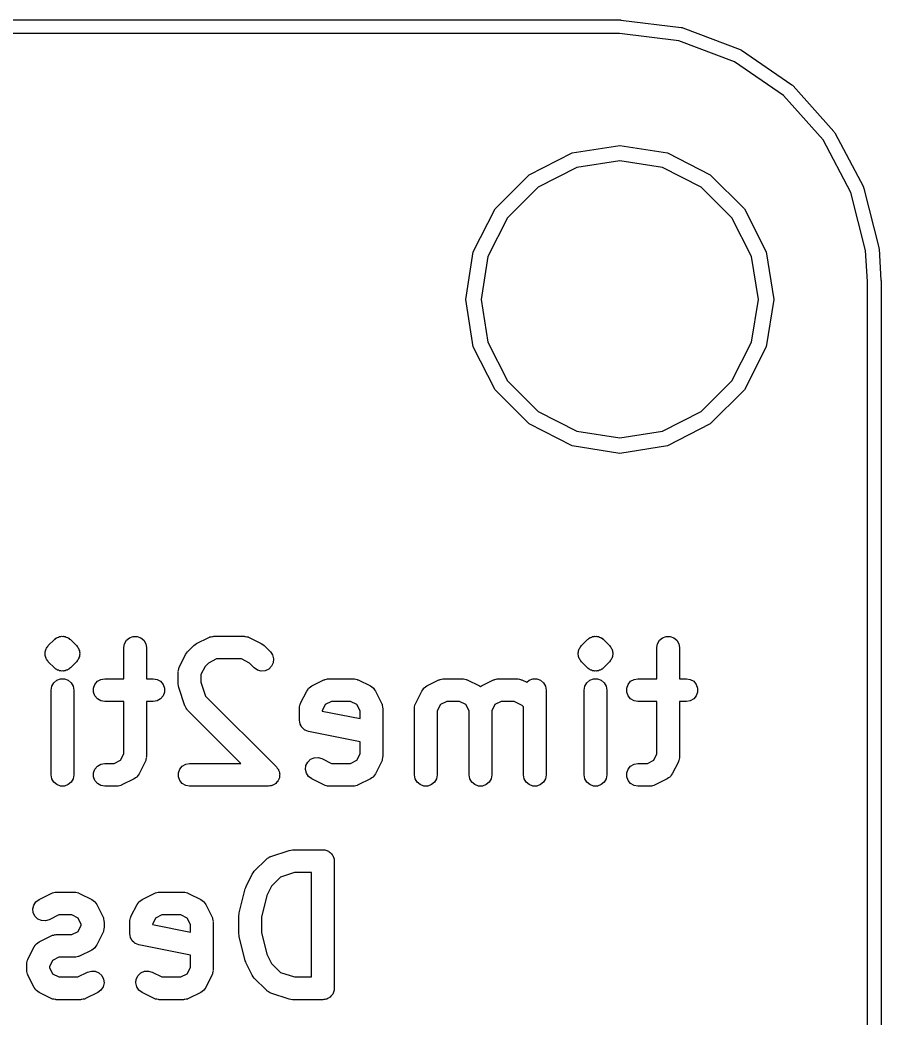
# Model space of a CAD drawing. Extents: x -0.1 to 50.1, y -70.1 to 0.1.
# Drawn here: x 31.1 to 40.58, y -10.91 to 0.07 of the extents above; entities that cross this region are included whole.
import ezdxf

# ---------------------------------------------------------------- set-up
doc = ezdxf.new("R2010")
doc.units = 0
doc.header["$MEASUREMENT"] = 0
doc.layers.add('BLACK', color=7, linetype='CONTINUOUS')

msp = doc.modelspace()

# ---------------------------------------------------------------- linework, layer by layer
at = {"layer": 'BLACK', "linetype": 'CONTINUOUS'}
for p, q in [((12.2934, 0.075), (37.7066, 0.075)), ((37.7066, 0.075), (37.711, 0.07422)), ((37.711, 0.07422), (38.3769, -0.00637)), ((37.6955, -0.075), (12.3024, -0.075)), ((38.3499, -0.15419), (37.6955, -0.075)), ((38.3769, -0.00637), (38.3777, -0.00647)), ((38.3777, -0.00647), (38.386, -0.00861)), ((38.386, -0.00861), (38.3944, -0.01067)), ((38.3944, -0.01067), (39.0237, -0.24847)), ((38.9622, -0.38558), (38.3499, -0.15419)), ((39.0237, -0.24847), (39.0245, -0.24875)), ((39.0245, -0.24875), (39.0321, -0.25284)), ((39.0321, -0.25284), (39.0397, -0.25682)), ((39.0397, -0.25682), (39.5942, -0.63788)), ((39.5017, -0.75636), (38.9622, -0.38558)), ((39.5942, -0.63788), (39.5948, -0.63833)), ((39.5948, -0.63833), (39.6013, -0.64414)), ((39.6013, -0.64414), (39.6077, -0.6498)), ((39.6077, -0.6498), (40.0552, -1.15211)), ((39.9372, -1.24512), (39.5017, -0.75636)), ((40.0552, -1.15211), (40.0557, -1.1527)), ((40.0557, -1.1527), (40.0606, -1.15983)), ((40.0606, -1.15983), (40.0655, -1.16691)), ((40.0655, -1.16691), (40.3803, -1.76147)), ((37.1762, -1.38796), (37.7, -1.305)), ((37.7, -1.305), (38.2238, -1.38796)), ((40.2435, -1.82365), (39.9372, -1.24512)), ((36.7037, -1.62872), (37.1762, -1.38796)), ((38.2238, -1.38796), (38.6963, -1.62872)), ((37.7, -1.475), (37.2287, -1.54964)), ((38.1713, -1.54964), (37.7, -1.475)), ((36.3287, -2.0037), (36.7037, -1.62872)), ((37.2287, -1.54964), (36.8036, -1.76625)), ((38.5964, -1.76625), (38.1713, -1.54964)), ((38.6963, -1.62872), (39.0713, -2.0037)), ((36.8036, -1.76625), (36.4662, -2.10363)), ((38.9338, -2.10363), (38.5964, -1.76625)), ((40.4035, -2.46065), (40.2435, -1.82365)), ((40.3803, -1.76147), (40.3807, -1.76217)), ((40.3807, -1.76217), (40.3837, -1.77029)), ((40.3837, -1.77029), (40.3868, -1.7783)), ((40.3868, -1.7783), (40.5507, -2.4308)), ((36.088, -2.47622), (36.3287, -2.0037)), ((39.0713, -2.0037), (39.312, -2.47622)), ((36.4662, -2.10363), (36.2496, -2.52875)), ((39.1504, -2.52875), (38.9338, -2.10363)), ((36.005, -3), (36.088, -2.47622)), ((39.312, -2.47622), (39.395, -3)), ((40.425, -2.80237), (40.4035, -2.46065)), ((40.5507, -2.4308), (40.5508, -2.43156)), ((40.5508, -2.43156), (40.5516, -2.43799)), ((40.5516, -2.43799), (40.5528, -2.44436)), ((40.5528, -2.44436), (40.5746, -2.79112)), ((36.2496, -2.52875), (36.175, -3)), ((39.225, -3), (39.1504, -2.52875)), ((40.425, -18.0066), (40.425, -2.80237)), ((40.5746, -2.79112), (40.575, -2.79344)), ((40.575, -2.79344), (40.575, -17.9972)), ((36.088, -3.52378), (36.005, -3)), ((36.175, -3), (36.2496, -3.47125)), ((39.1504, -3.47125), (39.225, -3)), ((39.395, -3), (39.312, -3.52378)), ((36.2496, -3.47125), (36.4662, -3.89637)), ((38.9338, -3.89637), (39.1504, -3.47125)), ((36.3287, -3.9963), (36.088, -3.52378)), ((39.312, -3.52378), (39.0713, -3.9963)), ((36.4662, -3.89637), (36.8036, -4.23375)), ((38.5964, -4.23375), (38.9338, -3.89637)), ((36.7037, -4.37128), (36.3287, -3.9963)), ((39.0713, -3.9963), (38.6963, -4.37128)), ((36.8036, -4.23375), (37.2287, -4.45036)), ((38.1713, -4.45036), (38.5964, -4.23375)), ((37.1762, -4.61204), (36.7037, -4.37128)), ((38.6963, -4.37128), (38.2238, -4.61204)), ((37.2287, -4.45036), (37.7, -4.525)), ((37.7, -4.525), (38.1713, -4.45036)), ((37.7, -4.695), (37.1762, -4.61204)), ((38.2238, -4.61204), (37.7, -4.695)), ((31.4116, -6.81161), (31.4783, -6.74494)), ((31.4783, -6.74494), (31.4872, -6.73867)), ((31.4872, -6.73867), (31.495, -6.73094)), ((31.495, -6.73094), (31.5, -6.72861)), ((31.5, -6.72861), (31.5042, -6.72508)), ((31.5042, -6.72508), (31.5093, -6.7232)), ((31.5093, -6.7232), (31.5138, -6.72004)), ((31.5138, -6.72004), (31.5244, -6.71721)), ((31.5244, -6.71721), (31.5343, -6.71259)), ((31.5343, -6.71259), (31.5398, -6.71211)), ((31.5398, -6.71211), (31.545, -6.71023)), ((31.545, -6.71023), (31.5505, -6.71023)), ((31.5505, -6.71023), (31.5558, -6.70881)), ((31.5558, -6.70881), (31.5667, -6.70976)), ((31.5667, -6.70976), (31.5776, -6.70881)), ((31.5776, -6.70881), (31.5829, -6.71023)), ((31.5829, -6.71023), (31.5884, -6.71023)), ((31.5884, -6.71023), (31.5935, -6.71211)), ((31.5935, -6.71211), (31.599, -6.71259)), ((31.599, -6.71259), (31.6089, -6.71721)), ((31.6089, -6.71721), (31.6195, -6.72004)), ((31.6195, -6.72004), (31.624, -6.7232)), ((31.624, -6.7232), (31.6292, -6.72508)), ((31.6292, -6.72508), (31.6334, -6.72861)), ((31.6334, -6.72861), (31.6384, -6.73094)), ((31.6384, -6.73094), (31.6461, -6.73867)), ((31.6461, -6.73867), (31.6551, -6.74494)), ((31.6551, -6.74494), (31.7217, -6.81161)), ((32.2417, -6.83333), (32.2492, -6.79058)), ((32.2492, -6.79058), (32.2709, -6.75298)), ((32.2709, -6.75298), (32.3042, -6.72508)), ((32.3042, -6.72508), (32.345, -6.71023)), ((32.345, -6.71023), (32.3884, -6.71023)), ((32.3884, -6.71023), (32.4292, -6.72508)), ((32.4292, -6.72508), (32.4624, -6.75298)), ((32.4624, -6.75298), (32.4841, -6.79058)), ((32.4841, -6.79058), (32.4917, -6.83333)), ((33.0116, -6.81161), (33.028, -6.80012)), ((33.028, -6.80012), (33.0441, -6.7882)), ((33.0441, -6.7882), (33.1774, -6.72153)), ((33.1774, -6.72153), (33.1843, -6.71948)), ((33.1843, -6.71948), (33.1906, -6.71587)), ((33.1906, -6.71587), (33.205, -6.71333)), ((33.205, -6.71333), (33.219, -6.70915)), ((33.219, -6.70915), (33.2262, -6.70958)), ((33.2262, -6.70958), (33.2333, -6.70833)), ((33.2333, -6.70833), (33.5667, -6.70833)), ((33.5667, -6.70833), (33.5738, -6.70958)), ((33.5738, -6.70958), (33.581, -6.70915)), ((33.581, -6.70915), (33.595, -6.71333)), ((33.595, -6.71333), (33.6094, -6.71587)), ((33.6094, -6.71587), (33.6157, -6.71948)), ((33.6157, -6.71948), (33.6226, -6.72153)), ((33.6226, -6.72153), (33.7559, -6.7882)), ((33.7559, -6.7882), (33.772, -6.80013)), ((33.772, -6.80013), (33.7884, -6.81161)), ((37.2783, -6.81161), (37.3449, -6.74494)), ((37.3449, -6.74494), (37.3539, -6.73867)), ((37.3539, -6.73867), (37.3616, -6.73094)), ((37.3616, -6.73094), (37.3666, -6.72861)), ((37.3666, -6.72861), (37.3708, -6.72508)), ((37.3708, -6.72508), (37.376, -6.7232)), ((37.376, -6.7232), (37.3805, -6.72004)), ((37.3805, -6.72004), (37.3911, -6.71721)), ((37.3911, -6.71721), (37.401, -6.71259)), ((37.401, -6.71259), (37.4065, -6.71211)), ((37.4065, -6.71211), (37.4116, -6.71023)), ((37.4116, -6.71023), (37.4171, -6.71023)), ((37.4171, -6.71023), (37.4224, -6.70881)), ((37.4224, -6.70881), (37.4333, -6.70976)), ((37.4333, -6.70976), (37.4442, -6.70881)), ((37.4442, -6.70881), (37.4495, -6.71023)), ((37.4495, -6.71023), (37.455, -6.71023)), ((37.455, -6.71023), (37.4602, -6.71211)), ((37.4602, -6.71211), (37.4657, -6.71259)), ((37.4657, -6.71259), (37.4756, -6.71721)), ((37.4756, -6.71721), (37.4862, -6.72004)), ((37.4862, -6.72004), (37.4907, -6.7232)), ((37.4907, -6.7232), (37.4958, -6.72508)), ((37.4958, -6.72508), (37.5, -6.72861)), ((37.5, -6.72861), (37.505, -6.73094)), ((37.505, -6.73094), (37.5128, -6.73867)), ((37.5128, -6.73867), (37.5217, -6.74494)), ((37.5217, -6.74494), (37.5884, -6.81161)), ((38.1083, -6.83333), (38.1159, -6.79058)), ((38.1159, -6.79058), (38.1376, -6.75298)), ((38.1376, -6.75298), (38.1708, -6.72508)), ((38.1708, -6.72508), (38.2116, -6.71023)), ((38.2116, -6.71023), (38.255, -6.71023)), ((38.255, -6.71023), (38.2958, -6.72508)), ((38.2958, -6.72508), (38.3291, -6.75298)), ((38.3291, -6.75298), (38.3508, -6.79058)), ((38.3508, -6.79058), (38.3583, -6.83333)), ((31.3755, -6.88911), (31.3783, -6.87854)), ((31.3764, -6.9), (31.3755, -6.88911)), ((31.3755, -6.9109), (31.3764, -6.9)), ((31.3783, -6.92146), (31.3755, -6.9109)), ((31.3783, -6.87854), (31.3793, -6.86765)), ((31.3793, -6.86765), (31.3839, -6.85774)), ((31.3839, -6.85774), (31.3867, -6.84717)), ((31.3867, -6.84717), (31.393, -6.83821)), ((31.393, -6.83821), (31.3976, -6.8283)), ((31.3976, -6.8283), (31.4053, -6.82057)), ((31.4053, -6.82057), (31.4116, -6.81161)), ((31.7217, -6.81161), (31.728, -6.82057)), ((31.728, -6.82057), (31.7357, -6.8283)), ((31.7357, -6.8283), (31.7403, -6.83821)), ((31.7403, -6.83821), (31.7466, -6.84717)), ((31.7466, -6.84717), (31.7495, -6.85774)), ((31.7495, -6.85774), (31.7541, -6.86765)), ((31.7541, -6.86765), (31.755, -6.87854)), ((31.755, -6.87854), (31.7579, -6.8891)), ((31.7579, -6.9109), (31.755, -6.92146)), ((31.7579, -6.8891), (31.7569, -6.9)), ((31.7569, -6.9), (31.7579, -6.9109)), ((32.2417, -7.175), (32.2417, -6.83333)), ((32.4917, -6.83333), (32.4917, -7.175)), ((32.8549, -7.0441), (32.9215, -6.91076)), ((32.9215, -6.91076), (32.9334, -6.89469)), ((32.9334, -6.89469), (32.9449, -6.87828)), ((32.9449, -6.87828), (33.0116, -6.81161)), ((33.7884, -6.81161), (33.8551, -6.87828)), ((33.8551, -6.87828), (33.88, -6.91384)), ((33.88, -6.91384), (33.8912, -6.95577)), ((37.2421, -6.8891), (37.245, -6.87854)), ((37.2431, -6.9), (37.2421, -6.8891)), ((37.2421, -6.9109), (37.2431, -6.9)), ((37.245, -6.92146), (37.2421, -6.9109)), ((37.245, -6.87854), (37.2459, -6.86765)), ((37.2459, -6.86765), (37.2505, -6.85774)), ((37.2505, -6.85774), (37.2534, -6.84717)), ((37.2534, -6.84717), (37.2597, -6.83821)), ((37.2597, -6.83821), (37.2643, -6.8283)), ((37.2643, -6.8283), (37.272, -6.82057)), ((37.272, -6.82057), (37.2783, -6.81161)), ((37.5884, -6.81161), (37.5947, -6.82057)), ((37.5947, -6.82057), (37.6024, -6.8283)), ((37.6024, -6.8283), (37.607, -6.83821)), ((37.607, -6.83821), (37.6133, -6.84717)), ((37.6133, -6.84717), (37.6161, -6.85774)), ((37.6161, -6.85774), (37.6207, -6.86765)), ((37.6207, -6.86765), (37.6217, -6.87854)), ((37.6217, -6.87854), (37.6245, -6.8891)), ((37.6245, -6.9109), (37.6217, -6.92146)), ((37.6245, -6.8891), (37.6236, -6.9)), ((37.6236, -6.9), (37.6245, -6.9109)), ((38.1083, -7.175), (38.1083, -6.83333)), ((38.3583, -6.83333), (38.3583, -7.175)), ((31.3793, -6.93235), (31.3783, -6.92146)), ((31.3839, -6.94226), (31.3793, -6.93235)), ((31.3867, -6.95283), (31.3839, -6.94226)), ((31.393, -6.96179), (31.3867, -6.95283)), ((31.3976, -6.9717), (31.393, -6.96179)), ((31.4053, -6.97943), (31.3976, -6.9717)), ((31.4116, -6.98839), (31.4053, -6.97943)), ((31.4783, -7.05505), (31.4116, -6.98839)), ((31.7217, -6.98839), (31.6551, -7.05505)), ((31.728, -6.97943), (31.7217, -6.98839)), ((31.7357, -6.9717), (31.728, -6.97943)), ((31.7403, -6.96179), (31.7357, -6.9717)), ((31.7466, -6.95283), (31.7403, -6.96179)), ((31.7495, -6.94226), (31.7466, -6.95283)), ((31.7541, -6.93235), (31.7495, -6.94226)), ((31.755, -6.92146), (31.7541, -6.93235)), ((33.174, -7.00273), (33.1361, -7.04071)), ((33.2628, -6.95833), (33.174, -7.00273)), ((33.5372, -6.95833), (33.2628, -6.95833)), ((33.626, -7.00273), (33.5372, -6.95833)), ((33.6783, -7.05505), (33.626, -7.00273)), ((33.8874, -6.99902), (33.8691, -7.03836)), ((33.8912, -6.95577), (33.8874, -6.99902)), ((37.2459, -6.93235), (37.245, -6.92146)), ((37.2505, -6.94226), (37.2459, -6.93235)), ((37.2534, -6.95283), (37.2505, -6.94226)), ((37.2597, -6.96179), (37.2534, -6.95283)), ((37.2643, -6.9717), (37.2597, -6.96179)), ((37.272, -6.97943), (37.2643, -6.9717)), ((37.2783, -6.98839), (37.272, -6.97943)), ((37.3449, -7.05505), (37.2783, -6.98839)), ((37.5884, -6.98839), (37.5217, -7.05505)), ((37.5947, -6.97943), (37.5884, -6.98839)), ((37.6024, -6.9717), (37.5947, -6.97943)), ((37.607, -6.96179), (37.6024, -6.9717)), ((37.6133, -6.95283), (37.607, -6.96179)), ((37.6161, -6.94226), (37.6133, -6.95283)), ((37.6207, -6.93235), (37.6161, -6.94226)), ((37.6217, -6.92146), (37.6207, -6.93235)), ((31.4872, -7.06133), (31.4783, -7.05505)), ((31.495, -7.06906), (31.4872, -7.06133)), ((31.5, -7.07138), (31.495, -7.06906)), ((31.5042, -7.07492), (31.5, -7.07138)), ((31.5093, -7.0768), (31.5042, -7.07492)), ((31.5138, -7.07995), (31.5093, -7.0768)), ((31.5244, -7.08279), (31.5138, -7.07995)), ((31.5343, -7.08741), (31.5244, -7.08279)), ((31.5398, -7.08788), (31.5343, -7.08741)), ((31.545, -7.08977), (31.5398, -7.08788)), ((31.5505, -7.08977), (31.545, -7.08977)), ((31.5558, -7.09119), (31.5505, -7.08977)), ((31.5667, -7.09024), (31.5558, -7.09119)), ((31.5776, -7.09119), (31.5667, -7.09024)), ((31.5829, -7.08977), (31.5776, -7.09119)), ((31.5884, -7.08977), (31.5829, -7.08977)), ((31.5935, -7.08789), (31.5884, -7.08977)), ((31.599, -7.08741), (31.5935, -7.08789)), ((31.6089, -7.08279), (31.599, -7.08741)), ((31.6195, -7.07996), (31.6089, -7.08279)), ((31.624, -7.0768), (31.6195, -7.07996)), ((31.6292, -7.07492), (31.624, -7.0768)), ((31.6334, -7.07138), (31.6292, -7.07492)), ((31.6384, -7.06906), (31.6334, -7.07138)), ((31.6461, -7.06133), (31.6384, -7.06906)), ((31.6551, -7.05505), (31.6461, -7.06133)), ((32.8417, -7.1), (32.8429, -7.0929)), ((32.8417, -7.23333), (32.8417, -7.1)), ((32.8425, -7.08571), (32.8467, -7.07167)), ((32.8429, -7.0929), (32.8425, -7.08571)), ((32.8467, -7.07167), (32.8492, -7.05725)), ((32.8492, -7.05725), (32.8528, -7.051)), ((32.8528, -7.051), (32.8549, -7.0441)), ((33.1361, -7.04071), (33.0917, -7.12951)), ((33.0917, -7.12951), (33.0917, -7.21305)), ((33.7138, -7.07995), (33.6783, -7.05505)), ((33.7558, -7.09119), (33.7138, -7.07995)), ((33.799, -7.08741), (33.7558, -7.09119)), ((33.8384, -7.06906), (33.799, -7.08741)), ((33.8691, -7.03836), (33.8384, -7.06906)), ((37.3539, -7.06133), (37.3449, -7.05505)), ((37.3616, -7.06906), (37.3539, -7.06133)), ((37.3666, -7.07138), (37.3616, -7.06906)), ((37.3708, -7.07492), (37.3666, -7.07138)), ((37.376, -7.0768), (37.3708, -7.07492)), ((37.3805, -7.07996), (37.376, -7.0768)), ((37.3911, -7.08279), (37.3805, -7.07996)), ((37.401, -7.08741), (37.3911, -7.08279)), ((37.4065, -7.08788), (37.401, -7.08741)), ((37.4116, -7.08977), (37.4065, -7.08788)), ((37.4171, -7.08977), (37.4116, -7.08977)), ((37.4224, -7.09119), (37.4171, -7.08977)), ((37.4333, -7.09024), (37.4224, -7.09119)), ((37.4442, -7.09119), (37.4333, -7.09024)), ((37.4495, -7.08977), (37.4442, -7.09119)), ((37.455, -7.08977), (37.4495, -7.08977)), ((37.4602, -7.08789), (37.455, -7.08977)), ((37.4657, -7.08741), (37.4602, -7.08789)), ((37.4756, -7.08279), (37.4657, -7.08741)), ((37.4862, -7.07996), (37.4756, -7.08279)), ((37.4907, -7.0768), (37.4862, -7.07996)), ((37.4958, -7.07492), (37.4907, -7.0768)), ((37.5, -7.07138), (37.4958, -7.07492)), ((37.505, -7.06906), (37.5, -7.07138)), ((37.5128, -7.06133), (37.505, -7.06906)), ((37.5217, -7.05505), (37.5128, -7.06133)), ((31.4492, -7.25725), (31.4709, -7.21965)), ((31.4709, -7.21965), (31.5042, -7.19175)), ((31.5042, -7.19175), (31.545, -7.1769)), ((31.545, -7.1769), (31.5884, -7.1769)), ((31.5884, -7.1769), (31.6292, -7.19175)), ((31.6292, -7.19175), (31.6624, -7.21965)), ((31.6624, -7.21965), (31.6841, -7.25725)), ((31.9102, -7.27829), (31.9251, -7.2375)), ((31.9251, -7.2375), (31.953, -7.20424)), ((31.953, -7.20424), (31.9906, -7.18254)), ((31.9906, -7.18254), (32.0333, -7.175)), ((32.0333, -7.175), (32.2417, -7.175)), ((32.4917, -7.175), (32.5667, -7.175)), ((32.5667, -7.175), (32.6094, -7.18254)), ((32.6094, -7.18254), (32.647, -7.20424)), ((32.647, -7.20424), (32.6749, -7.2375)), ((32.6749, -7.2375), (32.6898, -7.27829)), ((32.8451, -7.25306), (32.8417, -7.23333)), ((33.0917, -7.21305), (33.1426, -7.36581)), ((34.3108, -7.25486), (34.4441, -7.1882)), ((34.4441, -7.1882), (34.451, -7.18614)), ((34.451, -7.18614), (34.4572, -7.18254)), ((34.4572, -7.18254), (34.4717, -7.17999)), ((34.4717, -7.17999), (34.4857, -7.17582)), ((34.4857, -7.17582), (34.4929, -7.17625)), ((34.4929, -7.17625), (34.5, -7.175)), ((34.5, -7.175), (34.7667, -7.175)), ((34.7667, -7.175), (34.7738, -7.17625)), ((34.7738, -7.17625), (34.781, -7.17582)), ((34.781, -7.17582), (34.795, -7.17999)), ((34.795, -7.17999), (34.8094, -7.18254)), ((34.8094, -7.18254), (34.8157, -7.18614)), ((34.8157, -7.18614), (34.8226, -7.1882)), ((34.8226, -7.1882), (34.9559, -7.25486)), ((35.5774, -7.25486), (35.7108, -7.1882)), ((35.7108, -7.1882), (35.7177, -7.18614)), ((35.7177, -7.18614), (35.7239, -7.18254)), ((35.7239, -7.18254), (35.7383, -7.17999)), ((35.7383, -7.17999), (35.7524, -7.17582)), ((35.7524, -7.17582), (35.7596, -7.17625)), ((35.7596, -7.17625), (35.7667, -7.175)), ((35.7667, -7.175), (35.9667, -7.175)), ((35.9667, -7.175), (35.9738, -7.17625)), ((35.9738, -7.17625), (35.981, -7.17582)), ((35.981, -7.17582), (35.995, -7.17999)), ((35.995, -7.17999), (36.0094, -7.18254)), ((36.0094, -7.18254), (36.0157, -7.18614)), ((36.0157, -7.18614), (36.0226, -7.1882)), ((36.0226, -7.1882), (36.1559, -7.25486)), ((36.1774, -7.25486), (36.3108, -7.1882)), ((36.3108, -7.1882), (36.3177, -7.18614)), ((36.3177, -7.18614), (36.3239, -7.18254)), ((36.3239, -7.18254), (36.3383, -7.17999)), ((36.3383, -7.17999), (36.3524, -7.17582)), ((36.3524, -7.17582), (36.3596, -7.17625)), ((36.3596, -7.17625), (36.3667, -7.175)), ((36.3667, -7.175), (36.5667, -7.175)), ((36.5667, -7.175), (36.5738, -7.17625)), ((36.5738, -7.17625), (36.581, -7.17582)), ((36.581, -7.17582), (36.595, -7.17999)), ((36.595, -7.17999), (36.6094, -7.18254)), ((36.6094, -7.18254), (36.6157, -7.18614)), ((36.6157, -7.18614), (36.6226, -7.1882)), ((36.6226, -7.1882), (36.6763, -7.21509)), ((36.6763, -7.21509), (36.7042, -7.19175)), ((36.7042, -7.19175), (36.745, -7.1769)), ((36.745, -7.1769), (36.7884, -7.1769)), ((36.7884, -7.1769), (36.8292, -7.19175)), ((36.8292, -7.19175), (36.8624, -7.21965)), ((36.8624, -7.21965), (36.8841, -7.25725)), ((37.3159, -7.25725), (37.3376, -7.21965)), ((37.3376, -7.21965), (37.3708, -7.19175)), ((37.3708, -7.19175), (37.4116, -7.1769)), ((37.4116, -7.1769), (37.455, -7.1769)), ((37.455, -7.1769), (37.4958, -7.19175)), ((37.4958, -7.19175), (37.5291, -7.21965)), ((37.5291, -7.21965), (37.5508, -7.25725)), ((37.7769, -7.27829), (37.7917, -7.2375)), ((37.7917, -7.2375), (37.8197, -7.20424)), ((37.8197, -7.20424), (37.8572, -7.18254)), ((37.8572, -7.18254), (37.9, -7.175)), ((37.9, -7.175), (38.1083, -7.175)), ((38.3583, -7.175), (38.4333, -7.175)), ((38.4333, -7.175), (38.4761, -7.18254)), ((38.4761, -7.18254), (38.5137, -7.20424)), ((38.5137, -7.20424), (38.5416, -7.2375)), ((38.5416, -7.2375), (38.5564, -7.27829)), ((31.4417, -7.3), (31.4492, -7.25725)), ((31.4417, -8.23333), (31.4417, -7.3)), ((31.6841, -7.25725), (31.6917, -7.3)), ((31.6917, -7.3), (31.6917, -8.23333)), ((31.9102, -7.32171), (31.9102, -7.27829)), ((31.9251, -7.3625), (31.9102, -7.32171)), ((32.6898, -7.32171), (32.6749, -7.3625)), ((32.6898, -7.27829), (32.6898, -7.32171)), ((32.8481, -7.27286), (32.8451, -7.25306)), ((32.9147, -7.47286), (32.8481, -7.27286)), ((34.1882, -7.4441), (34.2549, -7.31076)), ((34.2549, -7.31076), (34.2658, -7.29604)), ((34.2658, -7.29604), (34.2759, -7.28072)), ((34.2759, -7.28072), (34.2787, -7.27867)), ((34.2787, -7.27867), (34.2807, -7.2759)), ((34.2807, -7.2759), (34.296, -7.26579)), ((34.296, -7.26579), (34.3108, -7.25486)), ((34.9559, -7.25486), (34.9706, -7.26578)), ((34.9706, -7.26578), (34.9859, -7.2759)), ((34.9859, -7.2759), (34.988, -7.27867)), ((34.988, -7.27867), (34.9908, -7.28072)), ((34.9908, -7.28072), (35.0009, -7.29603)), ((35.0009, -7.29603), (35.0118, -7.31076)), ((35.0118, -7.31076), (35.0785, -7.4441)), ((35.4549, -7.4441), (35.5215, -7.31076)), ((35.5215, -7.31076), (35.5324, -7.29604)), ((35.5324, -7.29604), (35.5426, -7.28072)), ((35.5426, -7.28072), (35.5453, -7.27867)), ((35.5453, -7.27867), (35.5474, -7.2759)), ((35.5474, -7.2759), (35.5627, -7.26579)), ((35.5627, -7.26579), (35.5774, -7.25486)), ((36.1559, -7.25486), (36.1667, -7.26285)), ((36.1667, -7.26285), (36.1774, -7.25486)), ((36.8841, -7.25725), (36.8917, -7.3)), ((36.8917, -7.3), (36.8917, -8.23333)), ((37.3083, -7.3), (37.3159, -7.25725)), ((37.3083, -8.23333), (37.3083, -7.3)), ((37.5508, -7.25725), (37.5583, -7.3)), ((37.5583, -7.3), (37.5583, -8.23333)), ((37.7769, -7.32171), (37.7769, -7.27829)), ((37.7917, -7.3625), (37.7769, -7.32171)), ((38.5564, -7.32171), (38.5416, -7.3625)), ((38.5564, -7.27829), (38.5564, -7.32171)), ((31.953, -7.39576), (31.9251, -7.3625)), ((31.9906, -7.41746), (31.953, -7.39576)), ((32.0333, -7.425), (31.9906, -7.41746)), ((32.2417, -7.425), (32.0333, -7.425)), ((32.2417, -8.00382), (32.2417, -7.425)), ((32.5667, -7.425), (32.4917, -7.425)), ((32.4917, -7.425), (32.4917, -8.03333)), ((32.6094, -7.41746), (32.5667, -7.425)), ((32.647, -7.39576), (32.6094, -7.41746)), ((32.6749, -7.3625), (32.647, -7.39576)), ((33.1426, -7.36581), (33.9217, -8.14494)), ((34.18, -7.47167), (34.1825, -7.45725)), ((34.1825, -7.45725), (34.1861, -7.451)), ((34.1861, -7.451), (34.1882, -7.4441)), ((34.4598, -7.45984), (34.425, -7.52951)), ((34.5295, -7.425), (34.4598, -7.45984)), ((34.7372, -7.425), (34.5295, -7.425)), ((34.8068, -7.45984), (34.7372, -7.425)), ((34.8417, -7.52951), (34.8068, -7.45984)), ((35.0785, -7.4441), (35.0805, -7.451)), ((35.0805, -7.451), (35.0841, -7.45725)), ((35.0841, -7.45725), (35.0867, -7.47167)), ((35.4467, -7.47167), (35.4492, -7.45725)), ((35.4492, -7.45725), (35.4528, -7.451)), ((35.4528, -7.451), (35.4549, -7.4441)), ((35.7265, -7.45984), (35.6917, -7.52951)), ((35.7962, -7.425), (35.7265, -7.45984)), ((35.9372, -7.425), (35.7962, -7.425)), ((36.0068, -7.45984), (35.9372, -7.425)), ((36.0417, -7.52951), (36.0068, -7.45984)), ((36.3265, -7.45984), (36.2917, -7.52951)), ((36.3962, -7.425), (36.3265, -7.45984)), ((36.5372, -7.425), (36.3962, -7.425)), ((36.626, -7.4694), (36.5372, -7.425)), ((36.6417, -7.48511), (36.626, -7.4694)), ((37.8197, -7.39576), (37.7917, -7.3625)), ((37.8572, -7.41746), (37.8197, -7.39576)), ((37.9, -7.425), (37.8572, -7.41746)), ((38.1083, -7.425), (37.9, -7.425)), ((38.1083, -8.00382), (38.1083, -7.425)), ((38.4333, -7.425), (38.3583, -7.425)), ((38.3583, -7.425), (38.3583, -8.03333)), ((38.4761, -7.41746), (38.4333, -7.425)), ((38.5137, -7.39576), (38.4761, -7.41746)), ((38.5416, -7.3625), (38.5137, -7.39576)), ((32.9182, -7.4792), (32.9147, -7.47286)), ((32.92, -7.48616), (32.9182, -7.4792)), ((32.9284, -7.49816), (32.92, -7.48616)), ((32.9354, -7.51104), (32.9284, -7.49816)), ((32.9408, -7.51582), (32.9354, -7.51104)), ((32.9449, -7.52172), (32.9408, -7.51582)), ((33.5316, -8.10833), (32.9449, -7.52172)), ((34.175, -7.5), (34.1763, -7.4929)), ((34.175, -7.63333), (34.175, -7.5)), ((34.1758, -7.48571), (34.18, -7.47167)), ((34.1763, -7.4929), (34.1758, -7.48571)), ((34.425, -7.52951), (34.425, -7.53086)), ((34.425, -7.53086), (34.8417, -7.61419)), ((34.8417, -7.61419), (34.8417, -7.52951)), ((35.0867, -7.47167), (35.0908, -7.48571)), ((35.0908, -7.48571), (35.0904, -7.4929)), ((35.0904, -7.4929), (35.0917, -7.5)), ((35.0917, -7.5), (35.0917, -8.03333)), ((35.4417, -7.5), (35.4429, -7.4929)), ((35.4417, -8.23333), (35.4417, -7.5)), ((35.4425, -7.48571), (35.4467, -7.47167)), ((35.4429, -7.4929), (35.4425, -7.48571)), ((35.6917, -7.52951), (35.6917, -8.23333)), ((36.0417, -8.23333), (36.0417, -7.52951)), ((36.2917, -7.52951), (36.2917, -8.23333)), ((36.6417, -8.23333), (36.6417, -7.48511)), ((34.1785, -7.65335), (34.175, -7.63333)), ((34.1816, -7.67339), (34.1785, -7.65335)), ((34.1823, -7.67466), (34.1816, -7.67339)), ((34.1825, -7.67609), (34.1823, -7.67466)), ((34.1927, -7.69368), (34.1825, -7.67609)), ((34.2024, -7.71147), (34.1927, -7.69368)), ((34.2035, -7.71243), (34.2024, -7.71147)), ((34.2042, -7.71368), (34.2035, -7.71243)), ((34.2198, -7.72672), (34.2042, -7.71368)), ((34.235, -7.74013), (34.2198, -7.72672)), ((34.2364, -7.74066), (34.235, -7.74013)), ((34.2375, -7.74159), (34.2364, -7.74066)), ((34.2566, -7.74852), (34.2375, -7.74159)), ((34.2755, -7.75591), (34.2566, -7.74852)), ((34.8417, -7.86914), (34.2755, -7.75591)), ((34.8417, -8.00382), (34.8417, -7.86914)), ((32.2068, -8.0735), (32.2417, -8.00382)), ((34.8068, -8.0735), (34.8417, -8.00382)), ((38.0735, -8.0735), (38.1083, -8.00382)), ((31.953, -8.13758), (31.9906, -8.11587)), ((31.9906, -8.11587), (32.0333, -8.10833)), ((32.0333, -8.10833), (32.1372, -8.10833)), ((32.1372, -8.10833), (32.2068, -8.0735)), ((32.4785, -8.08923), (32.4118, -8.22257)), ((32.4805, -8.08233), (32.4785, -8.08923)), ((32.4841, -8.07609), (32.4805, -8.08233)), ((32.4867, -8.06166), (32.4841, -8.07609)), ((32.4908, -8.04762), (32.4867, -8.06166)), ((32.4917, -8.03333), (32.4904, -8.04043)), ((32.4904, -8.04043), (32.4908, -8.04762)), ((32.8863, -8.13758), (32.9239, -8.11587)), ((32.9239, -8.11587), (32.9667, -8.10833)), ((32.9667, -8.10833), (33.5316, -8.10833)), ((34.2469, -8.13103), (34.2663, -8.0922)), ((34.2663, -8.0922), (34.2978, -8.06235)), ((34.2978, -8.06235), (34.3376, -8.04509)), ((34.3376, -8.04509), (34.381, -8.04248)), ((34.381, -8.04248), (34.4226, -8.05486)), ((34.4226, -8.05486), (34.5295, -8.10833)), ((34.5295, -8.10833), (34.7372, -8.10833)), ((34.7372, -8.10833), (34.8068, -8.0735)), ((35.0785, -8.08923), (35.0118, -8.22257)), ((35.0805, -8.08233), (35.0785, -8.08923)), ((35.0841, -8.07609), (35.0805, -8.08233)), ((35.0867, -8.06166), (35.0841, -8.07609)), ((35.0908, -8.04762), (35.0867, -8.06166)), ((35.0917, -8.03333), (35.0904, -8.04043)), ((35.0904, -8.04043), (35.0908, -8.04762)), ((37.8197, -8.13758), (37.8572, -8.11587)), ((37.8572, -8.11587), (37.9, -8.10833)), ((37.9, -8.10833), (38.0038, -8.10833)), ((38.0038, -8.10833), (38.0735, -8.0735)), ((38.3451, -8.08924), (38.2785, -8.22257)), ((38.3472, -8.08233), (38.3451, -8.08924)), ((38.3508, -8.07609), (38.3472, -8.08233)), ((38.3533, -8.06166), (38.3508, -8.07609)), ((38.3575, -8.04763), (38.3533, -8.06166)), ((38.3583, -8.03333), (38.3571, -8.04043)), ((38.3571, -8.04043), (38.3575, -8.04763)), ((31.4492, -8.27609), (31.4417, -8.23333)), ((31.6917, -8.23333), (31.6841, -8.27609)), ((31.9102, -8.21163), (31.9251, -8.17083)), ((31.9102, -8.25504), (31.9102, -8.21163)), ((31.9251, -8.17083), (31.953, -8.13758)), ((32.4009, -8.2373), (32.3908, -8.25261)), ((32.4118, -8.22257), (32.4009, -8.2373)), ((32.8436, -8.21163), (32.8584, -8.17083)), ((32.8436, -8.25504), (32.8436, -8.21163)), ((32.8584, -8.17083), (32.8863, -8.13758)), ((33.9217, -8.14494), (33.9311, -8.15832)), ((33.9311, -8.15832), (33.9416, -8.17083)), ((33.9416, -8.17083), (33.9435, -8.176)), ((33.9435, -8.176), (33.9466, -8.18051)), ((33.9466, -8.18051), (33.9508, -8.19628)), ((33.9508, -8.19628), (33.9564, -8.21163)), ((33.9564, -8.21163), (33.9564, -8.21713)), ((33.9564, -8.21713), (33.9579, -8.22244)), ((33.9579, -8.22244), (33.9564, -8.23871)), ((33.9564, -8.23871), (33.9564, -8.25504)), ((34.2419, -8.17415), (34.2469, -8.13103)), ((34.252, -8.21638), (34.2419, -8.17415)), ((34.2759, -8.25261), (34.252, -8.21638)), ((35.0009, -8.2373), (34.9908, -8.25261)), ((35.0118, -8.22257), (35.0009, -8.2373)), ((35.4492, -8.27609), (35.4417, -8.23333)), ((35.6917, -8.23333), (35.6841, -8.27609)), ((36.0492, -8.27609), (36.0417, -8.23333)), ((36.2917, -8.23333), (36.2841, -8.27609)), ((36.6492, -8.27609), (36.6417, -8.23333)), ((36.8917, -8.23333), (36.8841, -8.27609)), ((37.3159, -8.27609), (37.3083, -8.23333)), ((37.5583, -8.23333), (37.5508, -8.27609)), ((37.7769, -8.21163), (37.7917, -8.17083)), ((37.7769, -8.25504), (37.7769, -8.21163)), ((37.7917, -8.17083), (37.8197, -8.13758)), ((38.2675, -8.23729), (38.2574, -8.25261)), ((38.2785, -8.22257), (38.2675, -8.23729)), ((31.4709, -8.31368), (31.4492, -8.27609)), ((31.5042, -8.34159), (31.4709, -8.31368)), ((31.545, -8.35643), (31.5042, -8.34159)), ((31.6292, -8.34159), (31.5884, -8.35643)), ((31.6624, -8.31368), (31.6292, -8.34159)), ((31.6841, -8.27609), (31.6624, -8.31368)), ((31.9251, -8.29583), (31.9102, -8.25504)), ((31.953, -8.32909), (31.9251, -8.29583)), ((31.9906, -8.35079), (31.953, -8.32909)), ((32.2157, -8.34719), (32.2094, -8.35079)), ((32.2226, -8.34514), (32.2157, -8.34719)), ((32.3559, -8.27847), (32.2226, -8.34514)), ((32.3706, -8.26755), (32.3559, -8.27847)), ((32.3859, -8.25744), (32.3706, -8.26755)), ((32.388, -8.25466), (32.3859, -8.25744)), ((32.3908, -8.25261), (32.388, -8.25466)), ((32.8584, -8.29583), (32.8436, -8.25504)), ((32.8863, -8.32909), (32.8584, -8.29583)), ((32.9239, -8.35079), (32.8863, -8.32909)), ((33.8902, -8.34263), (33.8761, -8.35079)), ((33.905, -8.33573), (33.8902, -8.34263)), ((33.9089, -8.33184), (33.905, -8.33573)), ((33.9137, -8.32909), (33.9089, -8.33184)), ((33.9242, -8.31658), (33.9137, -8.32909)), ((33.9357, -8.30503), (33.9242, -8.31658)), ((33.9381, -8.30004), (33.9357, -8.30503)), ((33.9416, -8.29583), (33.9381, -8.30004)), ((33.9472, -8.28049), (33.9416, -8.29583)), ((33.9541, -8.26568), (33.9472, -8.28049)), ((33.9546, -8.26021), (33.9541, -8.26568)), ((33.9564, -8.25504), (33.9546, -8.26021)), ((34.3108, -8.27847), (34.2759, -8.25261)), ((34.4441, -8.34514), (34.3108, -8.27847)), ((34.451, -8.34719), (34.4441, -8.34514)), ((34.4572, -8.35079), (34.451, -8.34719)), ((34.8157, -8.34719), (34.8094, -8.35079)), ((34.8226, -8.34514), (34.8157, -8.34719)), ((34.9559, -8.27847), (34.8226, -8.34514)), ((34.9706, -8.26755), (34.9559, -8.27847)), ((34.9859, -8.25744), (34.9706, -8.26755)), ((34.988, -8.25466), (34.9859, -8.25744)), ((34.9908, -8.25261), (34.988, -8.25466)), ((35.4709, -8.31368), (35.4492, -8.27609)), ((35.5042, -8.34159), (35.4709, -8.31368)), ((35.545, -8.35643), (35.5042, -8.34159)), ((35.6292, -8.34159), (35.5884, -8.35643)), ((35.6624, -8.31368), (35.6292, -8.34159)), ((35.6841, -8.27609), (35.6624, -8.31368)), ((36.0709, -8.31368), (36.0492, -8.27609)), ((36.1042, -8.34159), (36.0709, -8.31368)), ((36.145, -8.35643), (36.1042, -8.34159)), ((36.2292, -8.34159), (36.1884, -8.35643)), ((36.2624, -8.31368), (36.2292, -8.34159)), ((36.2841, -8.27609), (36.2624, -8.31368)), ((36.6709, -8.31368), (36.6492, -8.27609)), ((36.7042, -8.34159), (36.6709, -8.31368)), ((36.745, -8.35643), (36.7042, -8.34159)), ((36.8292, -8.34159), (36.7884, -8.35643)), ((36.8624, -8.31368), (36.8292, -8.34159)), ((36.8841, -8.27609), (36.8624, -8.31368)), ((37.3376, -8.31368), (37.3159, -8.27609)), ((37.3708, -8.34159), (37.3376, -8.31368)), ((37.4116, -8.35643), (37.3708, -8.34159)), ((37.4958, -8.34159), (37.455, -8.35643)), ((37.5291, -8.31368), (37.4958, -8.34159)), ((37.5508, -8.27609), (37.5291, -8.31368)), ((37.7917, -8.29583), (37.7769, -8.25504)), ((37.8197, -8.32909), (37.7917, -8.29583)), ((37.8572, -8.35079), (37.8197, -8.32909)), ((38.0823, -8.34719), (38.0761, -8.35079)), ((38.0892, -8.34514), (38.0823, -8.34719)), ((38.2226, -8.27847), (38.0892, -8.34514)), ((38.2373, -8.26755), (38.2226, -8.27847)), ((38.2526, -8.25744), (38.2373, -8.26755)), ((38.2547, -8.25466), (38.2526, -8.25744)), ((38.2574, -8.25261), (38.2547, -8.25466)), ((31.5884, -8.35643), (31.545, -8.35643)), ((32.0333, -8.35833), (31.9906, -8.35079)), ((32.1667, -8.35833), (32.0333, -8.35833)), ((32.1738, -8.35708), (32.1667, -8.35833)), ((32.181, -8.35751), (32.1738, -8.35708)), ((32.195, -8.35334), (32.181, -8.35751)), ((32.2094, -8.35079), (32.195, -8.35334)), ((32.9667, -8.35833), (32.9239, -8.35079)), ((33.8333, -8.35833), (32.9667, -8.35833)), ((33.8494, -8.3555), (33.8333, -8.35833)), ((33.8657, -8.35407), (33.8494, -8.3555)), ((33.8707, -8.35175), (33.8657, -8.35407)), ((33.8761, -8.35079), (33.8707, -8.35175)), ((34.4717, -8.35334), (34.4572, -8.35079)), ((34.4857, -8.35751), (34.4717, -8.35334)), ((34.4929, -8.35708), (34.4857, -8.35751)), ((34.5, -8.35833), (34.4929, -8.35708)), ((34.7667, -8.35833), (34.5, -8.35833)), ((34.7738, -8.35708), (34.7667, -8.35833)), ((34.781, -8.35751), (34.7738, -8.35708)), ((34.795, -8.35334), (34.781, -8.35751)), ((34.8094, -8.35079), (34.795, -8.35334)), ((35.5884, -8.35643), (35.545, -8.35643)), ((36.1884, -8.35643), (36.145, -8.35643)), ((36.7884, -8.35643), (36.745, -8.35643)), ((37.455, -8.35643), (37.4116, -8.35643)), ((37.9, -8.35833), (37.8572, -8.35079)), ((38.0333, -8.35833), (37.9, -8.35833)), ((38.0404, -8.35708), (38.0333, -8.35833)), ((38.0476, -8.35751), (38.0404, -8.35708)), ((38.0617, -8.35334), (38.0476, -8.35751)), ((38.0761, -8.35079), (38.0617, -8.35334)), ((33.8605, -9.13141), (34.0605, -9.06475)), ((34.0605, -9.06475), (34.0803, -9.06181)), ((34.0803, -9.06181), (34.1, -9.05833)), ((34.1, -9.05833), (34.4333, -9.05833)), ((34.4333, -9.05833), (34.4441, -9.06023)), ((34.4441, -9.06023), (34.455, -9.06023)), ((34.455, -9.06023), (34.4653, -9.06397)), ((34.4653, -9.06397), (34.4761, -9.06587)), ((34.4761, -9.06587), (34.4856, -9.07134)), ((34.4856, -9.07134), (34.4958, -9.07508)), ((34.4958, -9.07508), (34.5042, -9.08211)), ((34.5042, -9.08211), (34.5137, -9.08758)), ((34.5137, -9.08758), (34.5207, -9.09596)), ((34.5207, -9.09596), (34.5291, -9.10299)), ((34.5291, -9.10299), (34.5346, -9.11246)), ((34.5346, -9.11246), (34.5416, -9.12083)), ((33.6783, -9.29494), (33.8116, -9.16161)), ((33.8116, -9.16161), (33.8175, -9.15748)), ((33.8175, -9.15748), (33.8223, -9.15209)), ((33.8223, -9.15209), (33.8352, -9.14511)), ((33.8352, -9.14511), (33.8472, -9.13671)), ((33.8472, -9.13671), (33.8541, -9.13485)), ((33.8541, -9.13485), (33.8605, -9.13141)), ((34.5416, -9.12083), (34.5453, -9.13111)), ((34.5453, -9.13111), (34.5508, -9.14058)), ((34.5508, -9.14058), (34.5527, -9.15135)), ((34.5527, -9.15135), (34.5564, -9.16163)), ((34.5564, -9.16163), (34.5564, -9.17256)), ((34.5564, -9.17256), (34.5583, -9.18333)), ((34.5583, -9.18333), (34.5583, -10.5833)), ((33.5882, -9.46077), (33.6549, -9.32743)), ((33.6549, -9.32743), (33.6668, -9.31135)), ((33.6668, -9.31135), (33.6783, -9.29494)), ((34.1203, -9.30833), (33.9675, -9.35925)), ((34.3083, -9.30833), (34.1203, -9.30833)), ((34.3083, -10.4583), (34.3083, -9.30833)), ((33.9675, -9.35925), (33.8694, -9.45738)), ((31.3108, -9.60486), (31.4441, -9.5382)), ((31.4441, -9.5382), (31.451, -9.53614)), ((31.451, -9.53614), (31.4572, -9.53254)), ((31.4572, -9.53254), (31.4717, -9.52999)), ((31.4717, -9.52999), (31.4857, -9.52582)), ((31.4857, -9.52582), (31.4929, -9.52625)), ((31.4929, -9.52625), (31.5, -9.525)), ((31.5, -9.525), (31.7, -9.525)), ((31.7, -9.525), (31.7071, -9.52625)), ((31.7071, -9.52625), (31.7143, -9.52582)), ((31.7143, -9.52582), (31.7283, -9.52999)), ((31.7283, -9.52999), (31.7428, -9.53254)), ((31.7428, -9.53254), (31.749, -9.53614)), ((31.749, -9.53614), (31.7559, -9.5382)), ((31.7559, -9.5382), (31.8892, -9.60486)), ((32.4441, -9.60486), (32.5774, -9.5382)), ((32.5774, -9.5382), (32.5843, -9.53614)), ((32.5843, -9.53614), (32.5906, -9.53254)), ((32.5906, -9.53254), (32.605, -9.52999)), ((32.605, -9.52999), (32.619, -9.52582)), ((32.619, -9.52582), (32.6262, -9.52625)), ((32.6262, -9.52625), (32.6333, -9.525)), ((32.6333, -9.525), (32.9, -9.525)), ((32.9, -9.525), (32.9071, -9.52625)), ((32.9071, -9.52625), (32.9143, -9.52582)), ((32.9143, -9.52582), (32.9283, -9.52999)), ((32.9283, -9.52999), (32.9428, -9.53254)), ((32.9428, -9.53254), (32.949, -9.53614)), ((32.949, -9.53614), (32.9559, -9.5382)), ((32.9559, -9.5382), (33.0892, -9.60486)), ((33.5121, -9.75302), (33.5787, -9.48635)), ((33.5787, -9.48635), (33.5843, -9.47387)), ((33.5843, -9.47387), (33.5882, -9.46077)), ((33.8694, -9.45738), (33.8179, -9.56029)), ((31.2419, -9.70918), (31.252, -9.66695)), ((31.252, -9.66695), (31.2759, -9.63072)), ((31.2759, -9.63072), (31.3108, -9.60486)), ((31.8892, -9.60486), (31.904, -9.61579)), ((31.904, -9.61579), (31.9193, -9.6259)), ((31.9193, -9.6259), (31.9213, -9.62867)), ((31.9213, -9.62867), (31.9241, -9.63072)), ((31.9241, -9.63072), (31.9342, -9.64604)), ((31.9342, -9.64604), (31.9451, -9.66076)), ((31.9451, -9.66076), (32.0118, -9.7941)), ((32.3215, -9.7941), (32.3882, -9.66076)), ((32.3882, -9.66076), (32.3991, -9.64604)), ((32.3991, -9.64604), (32.4092, -9.63072)), ((32.4092, -9.63072), (32.412, -9.62867)), ((32.412, -9.62867), (32.4141, -9.6259)), ((32.4141, -9.6259), (32.4294, -9.61579)), ((32.4294, -9.61579), (32.4441, -9.60486)), ((33.0892, -9.60486), (33.104, -9.61579)), ((33.104, -9.61579), (33.1193, -9.6259)), ((33.1193, -9.6259), (33.1213, -9.62867)), ((33.1213, -9.62867), (33.1241, -9.63072)), ((33.1241, -9.63072), (33.1342, -9.64604)), ((33.1342, -9.64604), (33.1451, -9.66076)), ((33.1451, -9.66076), (33.2118, -9.7941)), ((33.8179, -9.56029), (33.7583, -9.79872)), ((31.2469, -9.7523), (31.2419, -9.70918)), ((31.2663, -9.79113), (31.2469, -9.7523)), ((31.5295, -9.775), (31.4226, -9.82847)), ((31.6705, -9.775), (31.5295, -9.775)), ((31.7402, -9.80984), (31.6705, -9.775)), ((32.6628, -9.775), (32.5932, -9.80984)), ((32.8705, -9.775), (32.6628, -9.775)), ((32.9402, -9.80984), (32.8705, -9.775)), ((33.5083, -9.78333), (33.511, -9.76827)), ((33.511, -9.76827), (33.5121, -9.75302)), ((31.2978, -9.82098), (31.2663, -9.79113)), ((31.3376, -9.83824), (31.2978, -9.82098)), ((31.381, -9.84085), (31.3376, -9.83824)), ((31.4226, -9.82847), (31.381, -9.84085)), ((31.775, -9.87951), (31.7402, -9.80984)), ((31.775, -9.88716), (31.775, -9.87951)), ((32.0118, -9.7941), (32.0139, -9.801)), ((32.0139, -9.801), (32.0175, -9.80725)), ((32.0175, -9.80725), (32.02, -9.82167)), ((32.02, -9.82167), (32.0242, -9.83571)), ((32.0242, -9.83571), (32.0237, -9.84291)), ((32.0237, -9.84291), (32.025, -9.85)), ((32.025, -9.85), (32.025, -9.91667)), ((32.3083, -9.85), (32.3096, -9.8429)), ((32.3083, -9.98333), (32.3083, -9.85)), ((32.3092, -9.83571), (32.3133, -9.82167)), ((32.3096, -9.8429), (32.3092, -9.83571)), ((32.3133, -9.82167), (32.3159, -9.80725)), ((32.3159, -9.80725), (32.3195, -9.801)), ((32.3195, -9.801), (32.3215, -9.7941)), ((32.5932, -9.80984), (32.5583, -9.87951)), ((32.5583, -9.87951), (32.5583, -9.88086)), ((32.5583, -9.88086), (32.975, -9.96419)), ((32.975, -9.87951), (32.9402, -9.80984)), ((32.975, -9.96419), (32.975, -9.87951)), ((33.2118, -9.7941), (33.2139, -9.801)), ((33.2139, -9.801), (33.2175, -9.80725)), ((33.2175, -9.80725), (33.22, -9.82167)), ((33.22, -9.82167), (33.2242, -9.83571)), ((33.2242, -9.83571), (33.2237, -9.84291)), ((33.2237, -9.84291), (33.225, -9.85)), ((33.225, -9.85), (33.225, -10.3833)), ((33.5083, -9.98333), (33.5083, -9.78333)), ((33.7583, -9.79872), (33.7583, -9.96794)), ((31.4717, -9.99666), (31.4857, -9.99249)), ((31.4857, -9.99249), (31.4929, -9.99292)), ((31.4929, -9.99292), (31.5, -9.99167)), ((31.5, -9.99167), (31.6705, -9.99167)), ((31.6705, -9.99167), (31.7402, -9.95683)), ((31.7402, -9.95683), (31.775, -9.88716)), ((32.0118, -9.97257), (31.9451, -10.1059)), ((32.0139, -9.96566), (32.0118, -9.97257)), ((32.0175, -9.95942), (32.0139, -9.96566)), ((32.02, -9.94499), (32.0175, -9.95942)), ((32.0242, -9.93096), (32.02, -9.94499)), ((32.025, -9.91667), (32.0237, -9.92376)), ((32.0237, -9.92376), (32.0242, -9.93096)), ((32.3119, -10.0033), (32.3083, -9.98333)), ((33.511, -9.99839), (33.5083, -9.98333)), ((33.7583, -9.96794), (33.8179, -10.2064)), ((31.2658, -10.1127), (31.2759, -10.0974)), ((31.2759, -10.0974), (31.2787, -10.0953)), ((31.2787, -10.0953), (31.2807, -10.0926)), ((31.2807, -10.0926), (31.296, -10.0824)), ((31.296, -10.0824), (31.3108, -10.0715)), ((31.3108, -10.0715), (31.4441, -10.0049)), ((31.4441, -10.0049), (31.451, -10.0028)), ((31.451, -10.0028), (31.4572, -9.9992)), ((31.4572, -9.9992), (31.4717, -9.99666)), ((31.9451, -10.1059), (31.9342, -10.1206)), ((32.3149, -10.0234), (32.3119, -10.0033)), ((32.3156, -10.0247), (32.3149, -10.0234)), ((32.3159, -10.0261), (32.3156, -10.0247)), ((32.326, -10.0437), (32.3159, -10.0261)), ((32.3358, -10.0615), (32.326, -10.0437)), ((32.3369, -10.0624), (32.3358, -10.0615)), ((32.3376, -10.0637), (32.3369, -10.0624)), ((32.3531, -10.0767), (32.3376, -10.0637)), ((32.3684, -10.0901), (32.3531, -10.0767)), ((32.3697, -10.0907), (32.3684, -10.0901)), ((32.3708, -10.0916), (32.3697, -10.0907)), ((32.3899, -10.0985), (32.3708, -10.0916)), ((32.4088, -10.1059), (32.3899, -10.0985)), ((32.975, -10.2191), (32.4088, -10.1059)), ((33.5121, -10.0137), (33.511, -9.99839)), ((33.5787, -10.2803), (33.5121, -10.0137)), ((31.1882, -10.2608), (31.2549, -10.1274)), ((31.2549, -10.1274), (31.2658, -10.1127)), ((31.8892, -10.1618), (31.7559, -10.2285)), ((31.904, -10.1509), (31.8892, -10.1618)), ((31.9193, -10.1408), (31.904, -10.1509)), ((31.9213, -10.138), (31.9193, -10.1408)), ((31.9241, -10.1359), (31.9213, -10.138)), ((31.9342, -10.1206), (31.9241, -10.1359)), ((33.8179, -10.2064), (33.8694, -10.3093)), ((31.175, -10.3167), (31.1763, -10.3096)), ((31.175, -10.3833), (31.175, -10.3167)), ((31.1758, -10.3024), (31.18, -10.2883)), ((31.1763, -10.3096), (31.1758, -10.3024)), ((31.18, -10.2883), (31.1825, -10.2739)), ((31.1825, -10.2739), (31.1861, -10.2677)), ((31.1861, -10.2677), (31.1882, -10.2608)), ((31.4598, -10.2765), (31.425, -10.3462)), ((31.5295, -10.2417), (31.4598, -10.2765)), ((31.7, -10.2417), (31.5295, -10.2417)), ((31.7071, -10.2404), (31.7, -10.2417)), ((31.7143, -10.2408), (31.7071, -10.2404)), ((31.7283, -10.2367), (31.7143, -10.2408)), ((31.7428, -10.2341), (31.7283, -10.2367)), ((31.749, -10.2305), (31.7428, -10.2341)), ((31.7559, -10.2285), (31.749, -10.2305)), ((32.975, -10.3538), (32.975, -10.2191)), ((33.5843, -10.2928), (33.5787, -10.2803)), ((33.5882, -10.3059), (33.5843, -10.2928)), ((33.6549, -10.4392), (33.5882, -10.3059)), ((33.8694, -10.3093), (33.9675, -10.4074)), ((31.1763, -10.3904), (31.175, -10.3833)), ((31.1758, -10.3976), (31.1763, -10.3904)), ((31.18, -10.4117), (31.1758, -10.3976)), ((31.1825, -10.4261), (31.18, -10.4117)), ((31.1861, -10.4323), (31.1825, -10.4261)), ((31.1882, -10.4392), (31.1861, -10.4323)), ((31.425, -10.3462), (31.425, -10.3538)), ((31.425, -10.3538), (31.4598, -10.4235)), ((31.4598, -10.4235), (31.5295, -10.4583)), ((31.7372, -10.4583), (31.8441, -10.4049)), ((31.8441, -10.4049), (31.8857, -10.3925)), ((31.8857, -10.3925), (31.929, -10.3951)), ((31.929, -10.3951), (31.9689, -10.4124)), ((31.9689, -10.4124), (32.0004, -10.4422)), ((32.3996, -10.4422), (32.4311, -10.4124)), ((32.4311, -10.4124), (32.471, -10.3951)), ((32.471, -10.3951), (32.5143, -10.3925)), ((32.5143, -10.3925), (32.5559, -10.4049)), ((32.5559, -10.4049), (32.6628, -10.4583)), ((32.8705, -10.4583), (32.9402, -10.4235)), ((32.9402, -10.4235), (32.975, -10.3538)), ((33.2139, -10.4323), (33.2118, -10.4392)), ((33.2175, -10.4261), (33.2139, -10.4323)), ((33.22, -10.4117), (33.2175, -10.4261)), ((33.2242, -10.3976), (33.22, -10.4117)), ((33.225, -10.3833), (33.2237, -10.3904)), ((33.2237, -10.3904), (33.2242, -10.3976)), ((33.9675, -10.4074), (34.1203, -10.4583)), ((31.2549, -10.5726), (31.1882, -10.4392)), ((31.5295, -10.4583), (31.7372, -10.4583)), ((32.0004, -10.4422), (32.0198, -10.481)), ((32.0248, -10.5242), (32.0147, -10.5664)), ((32.0198, -10.481), (32.0248, -10.5242)), ((32.3752, -10.5242), (32.3802, -10.481)), ((32.3853, -10.5664), (32.3752, -10.5242)), ((32.3802, -10.481), (32.3996, -10.4422)), ((32.6628, -10.4583), (32.8705, -10.4583)), ((33.2118, -10.4392), (33.1451, -10.5726)), ((33.6668, -10.4553), (33.6549, -10.4392)), ((33.6783, -10.4717), (33.6668, -10.4553)), ((33.8116, -10.6051), (33.6783, -10.4717)), ((34.1203, -10.4583), (34.3083, -10.4583)), ((31.2658, -10.5873), (31.2549, -10.5726)), ((31.2759, -10.6026), (31.2658, -10.5873)), ((31.2787, -10.6047), (31.2759, -10.6026)), ((31.2807, -10.6074), (31.2787, -10.6047)), ((31.296, -10.6175), (31.2807, -10.6074)), ((31.3108, -10.6285), (31.296, -10.6175)), ((31.4441, -10.6951), (31.3108, -10.6285)), ((31.9559, -10.6285), (31.8226, -10.6951)), ((31.9908, -10.6026), (31.9559, -10.6285)), ((32.0147, -10.5664), (31.9908, -10.6026)), ((32.4092, -10.6026), (32.3853, -10.5664)), ((32.4441, -10.6285), (32.4092, -10.6026)), ((32.5774, -10.6951), (32.4441, -10.6285)), ((33.0892, -10.6285), (32.9559, -10.6951)), ((33.104, -10.6175), (33.0892, -10.6285)), ((33.1193, -10.6074), (33.104, -10.6175)), ((33.1213, -10.6047), (33.1193, -10.6074)), ((33.1241, -10.6026), (33.1213, -10.6047)), ((33.1342, -10.5873), (33.1241, -10.6026)), ((33.1451, -10.5726), (33.1342, -10.5873)), ((33.8175, -10.6092), (33.8116, -10.6051)), ((33.8223, -10.6146), (33.8175, -10.6092)), ((33.8352, -10.6216), (33.8223, -10.6146)), ((33.8472, -10.63), (33.8352, -10.6216)), ((33.8541, -10.6318), (33.8472, -10.63)), ((33.8605, -10.6353), (33.8541, -10.6318)), ((34.0605, -10.7019), (33.8605, -10.6353)), ((34.5346, -10.6542), (34.5291, -10.6637)), ((34.5416, -10.6458), (34.5346, -10.6542)), ((34.5453, -10.6356), (34.5416, -10.6458)), ((34.5508, -10.6261), (34.5453, -10.6356)), ((34.5527, -10.6153), (34.5508, -10.6261)), ((34.5564, -10.605), (34.5527, -10.6153)), ((34.5583, -10.5833), (34.5564, -10.5941)), ((34.5564, -10.5941), (34.5564, -10.605)), ((31.451, -10.6972), (31.4441, -10.6951)), ((31.4572, -10.7008), (31.451, -10.6972)), ((31.4717, -10.7033), (31.4572, -10.7008)), ((31.4857, -10.7075), (31.4717, -10.7033)), ((31.4929, -10.7071), (31.4857, -10.7075)), ((31.5, -10.7083), (31.4929, -10.7071)), ((31.7667, -10.7083), (31.5, -10.7083)), ((31.7738, -10.7071), (31.7667, -10.7083)), ((31.781, -10.7075), (31.7738, -10.7071)), ((31.795, -10.7033), (31.781, -10.7075)), ((31.8094, -10.7008), (31.795, -10.7033)), ((31.8157, -10.6972), (31.8094, -10.7008)), ((31.8226, -10.6951), (31.8157, -10.6972)), ((32.5843, -10.6972), (32.5774, -10.6951)), ((32.5906, -10.7008), (32.5843, -10.6972)), ((32.605, -10.7033), (32.5906, -10.7008)), ((32.619, -10.7075), (32.605, -10.7033)), ((32.6262, -10.7071), (32.619, -10.7075)), ((32.6333, -10.7083), (32.6262, -10.7071)), ((32.9, -10.7083), (32.6333, -10.7083)), ((32.9071, -10.7071), (32.9, -10.7083)), ((32.9143, -10.7075), (32.9071, -10.7071)), ((32.9283, -10.7033), (32.9143, -10.7075)), ((32.9428, -10.7008), (32.9283, -10.7033)), ((32.949, -10.6972), (32.9428, -10.7008)), ((32.9559, -10.6951), (32.949, -10.6972)), ((34.0803, -10.7049), (34.0605, -10.7019)), ((34.1, -10.7083), (34.0803, -10.7049)), ((34.4333, -10.7083), (34.1, -10.7083)), ((34.4441, -10.7064), (34.4333, -10.7083)), ((34.455, -10.7064), (34.4441, -10.7064)), ((34.4653, -10.7027), (34.455, -10.7064)), ((34.4761, -10.7008), (34.4653, -10.7027)), ((34.4856, -10.6953), (34.4761, -10.7008)), ((34.4958, -10.6916), (34.4856, -10.6953)), ((34.5042, -10.6846), (34.4958, -10.6916)), ((34.5137, -10.6791), (34.5042, -10.6846)), ((34.5207, -10.6707), (34.5137, -10.6791)), ((34.5291, -10.6637), (34.5207, -10.6707))]:
    msp.add_line(p, q, dxfattribs=at)

doc.saveas('drawing.dxf')
